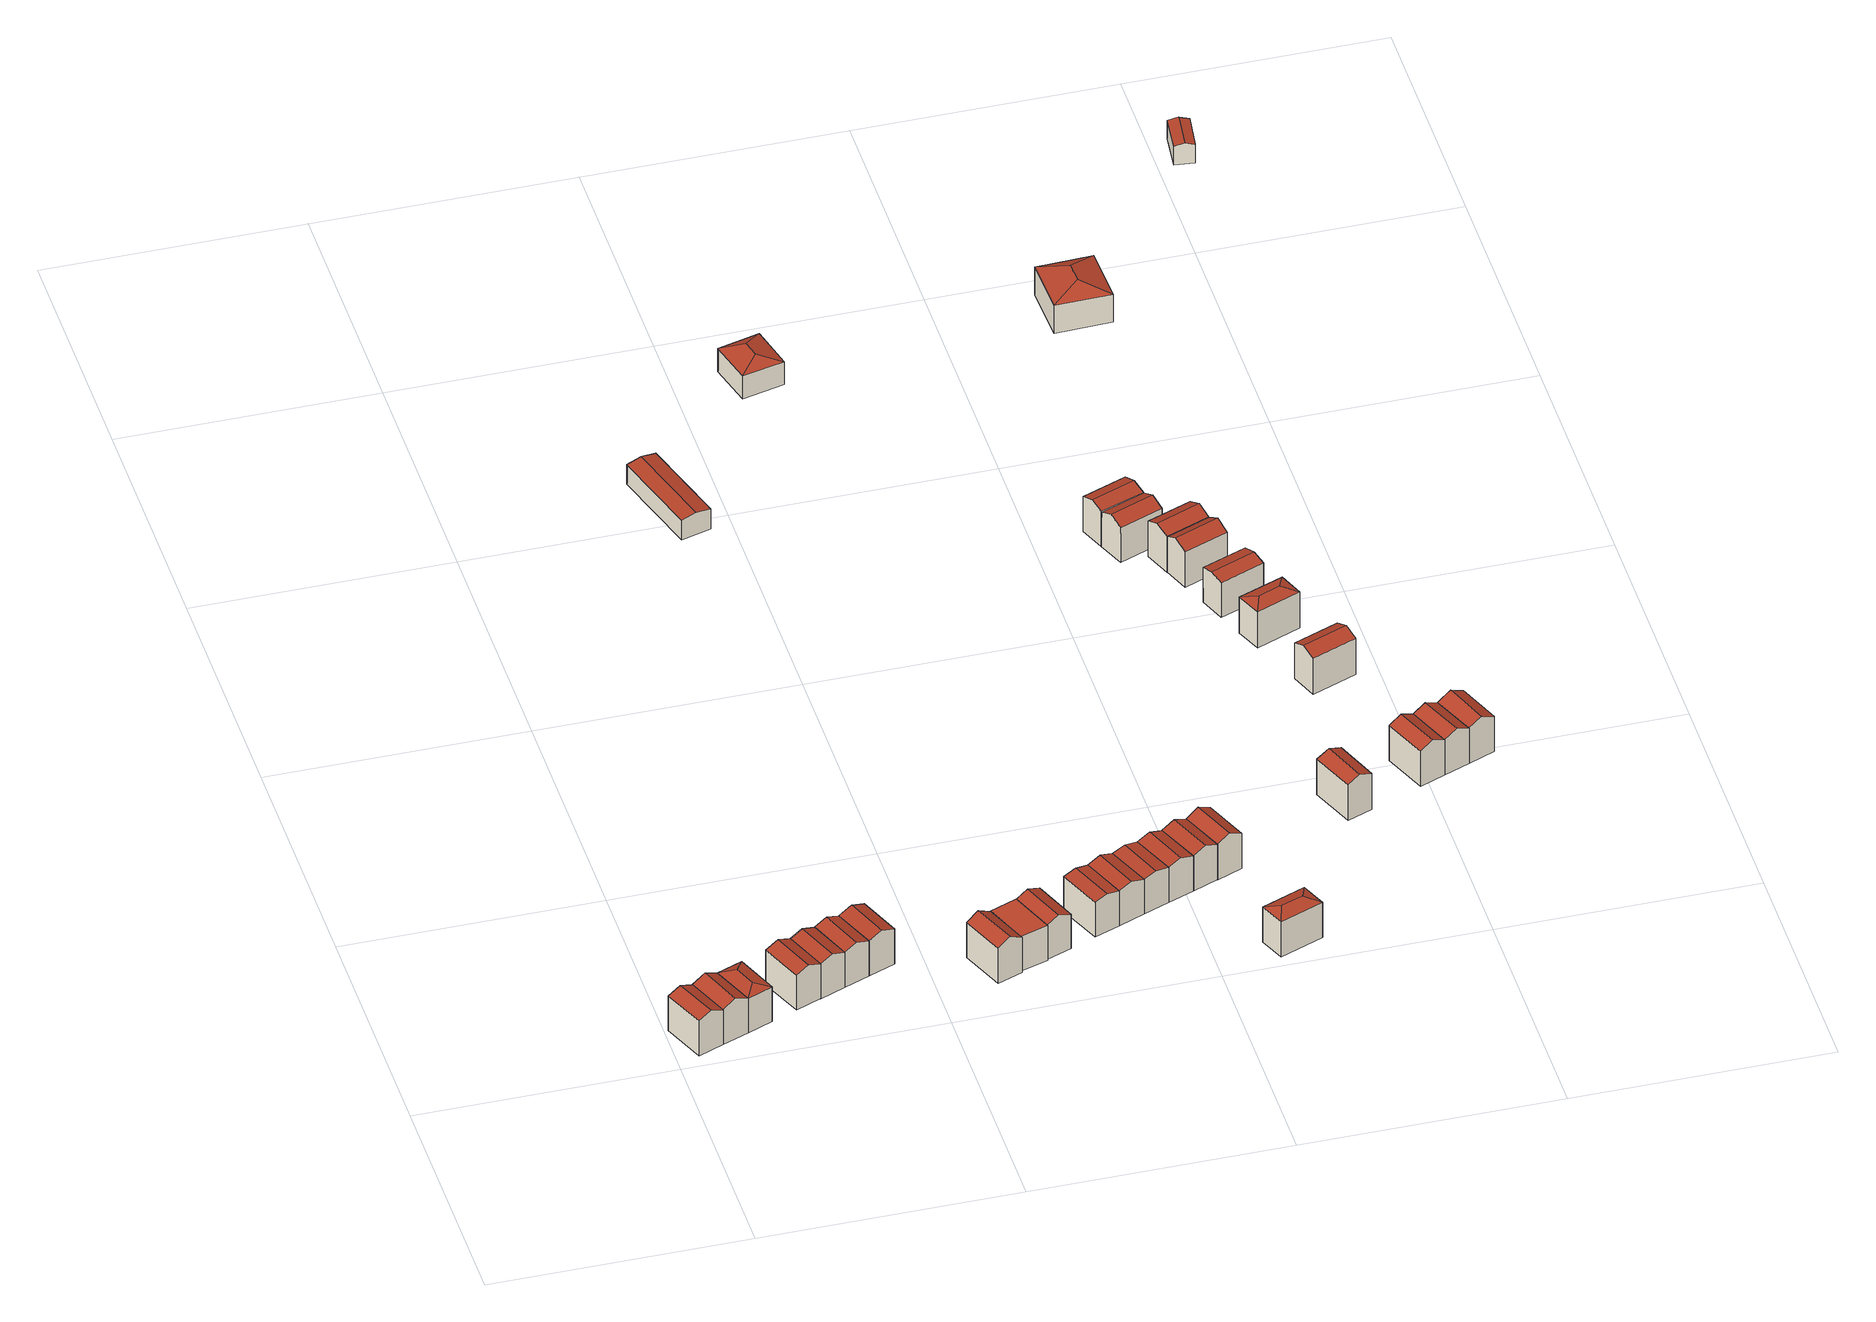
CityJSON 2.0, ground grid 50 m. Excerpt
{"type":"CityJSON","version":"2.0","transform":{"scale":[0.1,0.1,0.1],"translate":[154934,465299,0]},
"CityObjects":{
"building1":{"type":"Building","attributes":{"b3_bag_bag_overlap":0,"b3_bouwlagen":3,"b3_dak_type":"slanted","b3_extrusie":"standard","b3_h_dak_50p":8.91,"b3_h_dak_70p":9.6,"b3_h_dak_max":10.52,"b3_h_dak_min":7.36,"b3_h_maaiveld":1.66,"b3_h_nok":10.57,"b3_is_glas_dak":false,"b3_kas_warenhuis":false,"b3_kwaliteitsindicator":true,"b3_mutatie_ahn3_ahn4":false,"b3_mutatie_ahn4_ahn5":false,"b3_n_nok":1,"b3_n_vlakken":2,"b3_opp_buitenmuur":61.51,"b3_opp_dak_plat":0,"b3_opp_dak_schuin":60.38,"b3_opp_grond":49.02,"b3_opp_scheidingsmuur":132.28,"b3_rmse_lod12":1.18,"b3_rmse_lod13":1.18,"b3_rmse_lod22":0.0398,"b3_t_run":33,"b3_val3dity_lod12":"[]","b3_val3dity_lod13":"[]","b3_val3dity_lod22":"[]","b3_volume_lod12":390.38,"b3_volume_lod13":390.38,"b3_volume_lod22":357.84,"geconstateerd":false,"oorspronkelijkbouwjaar":1986,"status":"Pand in gebruik"},"children":["building1-1"]},
"building1-1":{"type":"BuildingPart","parents":["building1"],"geometry":[{"type":"Solid","lod":"2.2","boundaries":[[[[0,1,2,3]],[[4,5,6,1,0]],[[7,6,5,8]],[[6,7,2,1]],[[7,8,9,3,2]],[[4,9,8,5]],[[9,4,0,3]]]],"semantics":{"surfaces":[{"type":"GroundSurface"},{"type":"WallSurface"},{"type":"RoofSurface"}],"values":[[0,1,2,1,1,2,1]]}}]},
"building2":{"type":"Building","attributes":{"b3_bag_bag_overlap":0,"b3_bouwlagen":3,"b3_dak_type":"slanted","b3_extrusie":"standard","b3_h_dak_50p":9.34,"b3_h_dak_70p":9.68,"b3_h_dak_max":10.54,"b3_h_dak_min":7.32,"b3_h_maaiveld":1.66,"b3_h_nok":10.62,"b3_is_glas_dak":false,"b3_kas_warenhuis":false,"b3_kwaliteitsindicator":true,"b3_mutatie_ahn3_ahn4":false,"b3_mutatie_ahn4_ahn5":false,"b3_n_nok":1,"b3_n_vlakken":3,"b3_opp_buitenmuur":68.55,"b3_opp_dak_plat":5.52,"b3_opp_dak_schuin":61.3,"b3_opp_grond":49.65,"b3_opp_scheidingsmuur":132.51,"b3_rmse_lod12":1.12,"b3_rmse_lod13":1.12,"b3_rmse_lod22":0.041,"b3_t_run":24,"b3_val3dity_lod12":"[]","b3_val3dity_lod13":"[]","b3_val3dity_lod22":"[]","b3_volume_lod12":396.4,"b3_volume_lod13":396.4,"b3_volume_lod22":366.5,"geconstateerd":false,"oorspronkelijkbouwjaar":1986,"status":"Pand in gebruik"},"children":["building2-1"]},
"building2-1":{"type":"BuildingPart","parents":["building2"],"geometry":[{"type":"Solid","lod":"2.2","boundaries":[[[[10,0,3,11]],[[12,13,4,0,10]],[[9,4,13,14]],[[4,9,3,0]],[[9,14,15,11,3]],[[12,15,14,13]],[[15,12,10,11]]]],"semantics":{"surfaces":[{"type":"GroundSurface"},{"type":"WallSurface"},{"type":"RoofSurface"}],"values":[[0,1,2,1,1,2,1]]}}]},
"building3":{"type":"Building","attributes":{"b3_bag_bag_overlap":0,"b3_bouwlagen":3,"b3_dak_type":"slanted","b3_extrusie":"standard","b3_h_dak_50p":9.5,"b3_h_dak_70p":9.61,"b3_h_dak_max":10.53,"b3_h_dak_min":7.32,"b3_h_maaiveld":1.66,"b3_h_nok":10.6,"b3_is_glas_dak":false,"b3_kas_warenhuis":false,"b3_kwaliteitsindicator":true,"b3_mutatie_ahn3_ahn4":false,"b3_mutatie_ahn4_ahn5":false,"b3_n_nok":3,"b3_n_vlakken":5,"b3_opp_buitenmuur":79.08,"b3_opp_dak_plat":8.61,"b3_opp_dak_schuin":66.56,"b3_opp_grond":49.54,"b3_opp_scheidingsmuur":131.97,"b3_rmse_lod12":1.03,"b3_rmse_lod13":1.03,"b3_rmse_lod22":0.0813,"b3_t_run":30,"b3_val3dity_lod12":"[]","b3_val3dity_lod13":"[]","b3_val3dity_lod22":"[]","b3_volume_lod12":393.1,"b3_volume_lod13":393.1,"b3_volume_lod22":371.97,"geconstateerd":false,"oorspronkelijkbouwjaar":1986,"status":"Pand in gebruik"},"children":["building3-1"]},
"building3-1":{"type":"BuildingPart","parents":["building3"],"geometry":[{"type":"Solid","lod":"2.2","boundaries":[[[[11,16,17,10]],[[18,15,19]],[[15,18,16,11]],[[20,18,19,21]],[[18,20,17,16]],[[12,20,21]],[[20,12,10,17]],[[15,12,21,19]],[[12,15,11,10]]]],"semantics":{"surfaces":[{"type":"GroundSurface"},{"type":"RoofSurface"},{"type":"WallSurface"}],"values":[[0,1,2,1,2,1,2,1,2]]}}]},
"building4":{"type":"Building","attributes":{"b3_bag_bag_overlap":0,"b3_bouwlagen":3,"b3_dak_type":"slanted","b3_extrusie":"standard","b3_h_dak_50p":8.93,"b3_h_dak_70p":9.59,"b3_h_dak_max":10.53,"b3_h_dak_min":7.3,"b3_h_maaiveld":1.66,"b3_h_nok":10.57,"b3_is_glas_dak":false,"b3_kas_warenhuis":false,"b3_kwaliteitsindicator":true,"b3_mutatie_ahn3_ahn4":false,"b3_mutatie_ahn4_ahn5":false,"b3_n_nok":1,"b3_n_vlakken":2,"b3_opp_buitenmuur":61.03,"b3_opp_dak_plat":0,"b3_opp_dak_schuin":60.31,"b3_opp_grond":48.81,"b3_opp_scheidingsmuur":131.39,"b3_rmse_lod12":1.15,"b3_rmse_lod13":1.15,"b3_rmse_lod22":0.0164,"b3_t_run":22,"b3_val3dity_lod12":"[]","b3_val3dity_lod13":"[]","b3_val3dity_lod22":"[]","b3_volume_lod12":385.83,"b3_volume_lod13":385.83,"b3_volume_lod22":355.12,"geconstateerd":false,"oorspronkelijkbouwjaar":1986,"status":"Pand in gebruik"},"children":["building4-1"]},
"building4-1":{"type":"BuildingPart","parents":["building4"],"geometry":[{"type":"Solid","lod":"2.2","boundaries":[[[[22,23,24,25]],[[26,27,28,29]],[[27,26,23,22]],[[26,29,30,24,23]],[[31,30,29,28]],[[30,31,25,24]],[[31,28,27,22,25]]]],"semantics":{"surfaces":[{"type":"GroundSurface"},{"type":"RoofSurface"},{"type":"WallSurface"}],"values":[[0,1,2,2,1,2,2]]}}]},
"building5":{"type":"Building","attributes":{"b3_bag_bag_overlap":0,"b3_bouwlagen":3,"b3_dak_type":"slanted","b3_extrusie":"standard","b3_h_dak_50p":8.94,"b3_h_dak_70p":9.61,"b3_h_dak_max":10.55,"b3_h_dak_min":7.33,"b3_h_maaiveld":1.65,"b3_h_nok":10.57,"b3_is_glas_dak":false,"b3_kas_warenhuis":false,"b3_kwaliteitsindicator":true,"b3_mutatie_ahn3_ahn4":false,"b3_mutatie_ahn4_ahn5":false,"b3_n_nok":1,"b3_n_vlakken":2,"b3_opp_buitenmuur":62.08,"b3_opp_dak_plat":0,"b3_opp_dak_schuin":59.81,"b3_opp_grond":48.75,"b3_opp_scheidingsmuur":131.42,"b3_rmse_lod12":1.13,"b3_rmse_lod13":1.13,"b3_rmse_lod22":0.0275,"b3_t_run":24,"b3_val3dity_lod12":"[]","b3_val3dity_lod13":"[]","b3_val3dity_lod22":"[]","b3_volume_lod12":386.42,"b3_volume_lod13":386.42,"b3_volume_lod22":356.05,"geconstateerd":false,"oorspronkelijkbouwjaar":1986,"status":"Pand in gebruik"},"children":["building5-1"]},
"building5-1":{"type":"BuildingPart","parents":["building5"],"geometry":[{"type":"Solid","lod":"2.2","boundaries":[[[[32,33,34,35]],[[27,36,37,33,32]],[[38,37,36,39]],[[37,38,34,33]],[[38,39,26,35,34]],[[27,26,39,36]],[[26,27,32,35]]]],"semantics":{"surfaces":[{"type":"GroundSurface"},{"type":"WallSurface"},{"type":"RoofSurface"}],"values":[[0,1,2,1,1,2,1]]}}]},
"building6":{"type":"Building","attributes":{"b3_bag_bag_overlap":0,"b3_bouwlagen":3,"b3_dak_type":"slanted","b3_extrusie":"standard","b3_h_dak_50p":9.42,"b3_h_dak_70p":9.64,"b3_h_dak_max":10.53,"b3_h_dak_min":7.31,"b3_h_maaiveld":1.64,"b3_h_nok":10.49,"b3_is_glas_dak":false,"b3_kas_warenhuis":false,"b3_kwaliteitsindicator":true,"b3_mutatie_ahn3_ahn4":false,"b3_mutatie_ahn4_ahn5":false,"b3_n_nok":1,"b3_n_vlakken":4,"b3_opp_buitenmuur":66.07,"b3_opp_dak_plat":0,"b3_opp_dak_schuin":58.05,"b3_opp_grond":48.71,"b3_opp_scheidingsmuur":131.33,"b3_rmse_lod12":1.1,"b3_rmse_lod13":1.1,"b3_rmse_lod22":0.171,"b3_t_run":36,"b3_val3dity_lod12":"[]","b3_val3dity_lod13":"[]","b3_val3dity_lod22":"[]","b3_volume_lod12":387.86,"b3_volume_lod13":387.86,"b3_volume_lod22":359.41,"geconstateerd":false,"oorspronkelijkbouwjaar":1986,"status":"Pand in gebruik"},"children":["building6-1"]},
"building6-1":{"type":"BuildingPart","parents":["building6"],"geometry":[{"type":"Solid","lod":"2.2","boundaries":[[[[40,41,34,33]],[[42,43,44,45]],[[43,42,41,40]],[[42,45,38,34,41]],[[37,38,45,44]],[[38,37,33,34]],[[37,44,43,40,33]]]],"semantics":{"surfaces":[{"type":"GroundSurface"},{"type":"RoofSurface"},{"type":"WallSurface"}],"values":[[0,1,2,2,1,2,2]]}}]},
"building7":{"type":"Building","attributes":{"b3_bag_bag_overlap":0,"b3_bouwlagen":3,"b3_dak_type":"slanted","b3_extrusie":"standard","b3_h_dak_50p":8.94,"b3_h_dak_70p":9.59,"b3_h_dak_max":10.53,"b3_h_dak_min":7.31,"b3_h_maaiveld":1.56,"b3_h_nok":10.58,"b3_is_glas_dak":false,"b3_kas_warenhuis":false,"b3_kwaliteitsindicator":true,"b3_mutatie_ahn3_ahn4":false,"b3_mutatie_ahn4_ahn5":false,"b3_n_nok":1,"b3_n_vlakken":2,"b3_opp_buitenmuur":132.7,"b3_opp_dak_plat":0,"b3_opp_dak_schuin":63.5,"b3_opp_grond":51.31,"b3_opp_scheidingsmuur":65.64,"b3_rmse_lod12":1.15,"b3_rmse_lod13":1.15,"b3_rmse_lod22":0.021,"b3_t_run":37,"b3_val3dity_lod12":"[]","b3_val3dity_lod13":"[]","b3_val3dity_lod22":"[]","b3_volume_lod12":410.96,"b3_volume_lod13":410.96,"b3_volume_lod22":378.61,"geconstateerd":false,"oorspronkelijkbouwjaar":1986,"status":"Pand in gebruik"},"children":["building7-1"]},
"building7-1":{"type":"BuildingPart","parents":["building7"],"geometry":[{"type":"Solid","lod":"2.2","boundaries":[[[[41,40,46,47]],[[43,42,48,49]],[[42,43,40,41]],[[43,49,50,46,40]],[[51,50,49,48]],[[50,51,47,46]],[[51,48,42,41,47]]]],"semantics":{"surfaces":[{"type":"GroundSurface"},{"type":"RoofSurface"},{"type":"WallSurface"}],"values":[[0,1,2,2,1,2,2]]}}]},
"building8":{"type":"Building","attributes":{"b3_bag_bag_overlap":0,"b3_bouwlagen":3,"b3_dak_type":"slanted","b3_extrusie":"standard","b3_h_dak_50p":8.51,"b3_h_dak_70p":9.56,"b3_h_dak_max":11.2,"b3_h_dak_min":4.94,"b3_h_maaiveld":1.63,"b3_h_nok":11.27,"b3_is_glas_dak":false,"b3_kas_warenhuis":false,"b3_kwaliteitsindicator":true,"b3_mutatie_ahn3_ahn4":false,"b3_mutatie_ahn4_ahn5":false,"b3_n_nok":1,"b3_n_vlakken":2,"b3_opp_buitenmuur":113.05,"b3_opp_dak_plat":0,"b3_opp_dak_schuin":74.56,"b3_opp_grond":49.53,"b3_opp_scheidingsmuur":61.58,"b3_rmse_lod12":2.12,"b3_rmse_lod13":2.12,"b3_rmse_lod22":0.0334,"b3_t_run":46,"b3_val3dity_lod12":"[]","b3_val3dity_lod13":"[]","b3_val3dity_lod22":"[]","b3_volume_lod12":396.28,"b3_volume_lod13":396.28,"b3_volume_lod22":340.22,"geconstateerd":false,"oorspronkelijkbouwjaar":1987,"status":"Pand in gebruik"},"children":["building8-1"]},
"building8-1":{"type":"BuildingPart","parents":["building8"],"geometry":[{"type":"Solid","lod":"2.2","boundaries":[[[[52,53,54,55]],[[56,57,58,53,52]],[[59,58,57,60]],[[58,59,54,53]],[[59,60,61,55,54]],[[56,61,60,57]],[[61,56,52,55]]]],"semantics":{"surfaces":[{"type":"GroundSurface"},{"type":"WallSurface"},{"type":"RoofSurface"}],"values":[[0,1,2,1,1,2,1]]}}]},
"building9":{"type":"Building","attributes":{"b3_bag_bag_overlap":0,"b3_bouwlagen":3,"b3_dak_type":"slanted","b3_extrusie":"standard","b3_h_dak_50p":8.75,"b3_h_dak_70p":9.66,"b3_h_dak_max":11.2,"b3_h_dak_min":4.89,"b3_h_maaiveld":1.81,"b3_h_nok":11.28,"b3_is_glas_dak":false,"b3_kas_warenhuis":false,"b3_kwaliteitsindicator":true,"b3_mutatie_ahn3_ahn4":false,"b3_mutatie_ahn4_ahn5":false,"b3_n_nok":5,"b3_n_vlakken":6,"b3_opp_buitenmuur":61.61,"b3_opp_dak_plat":0,"b3_opp_dak_schuin":74.27,"b3_opp_grond":52.25,"b3_opp_scheidingsmuur":129.1,"b3_rmse_lod12":1.87,"b3_rmse_lod13":1.87,"b3_rmse_lod22":0.199,"b3_t_run":41,"b3_val3dity_lod12":"[]","b3_val3dity_lod13":"[]","b3_val3dity_lod22":"[]","b3_volume_lod12":410.04,"b3_volume_lod13":410.04,"b3_volume_lod22":365.41,"geconstateerd":false,"oorspronkelijkbouwjaar":1987,"status":"Pand in gebruik"},"children":["building9-1"]},
"building9-1":{"type":"BuildingPart","parents":["building9"],"geometry":[{"type":"Solid","lod":"2.2","boundaries":[[[[62,63,64,65]],[[66,67,68,69]],[[69,68,63,62]],[[68,67,64,63]],[[67,66,65,64]],[[66,69,62,65]]]],"semantics":{"surfaces":[{"type":"GroundSurface"},{"type":"RoofSurface"},{"type":"WallSurface"}],"values":[[0,1,2,2,2,2]]}}]},
"building10":{"type":"Building","attributes":{"b3_bag_bag_overlap":0,"b3_bouwlagen":3,"b3_dak_type":"slanted","b3_extrusie":"standard","b3_h_dak_50p":8.82,"b3_h_dak_70p":9.8,"b3_h_dak_max":11.16,"b3_h_dak_min":5.18,"b3_h_maaiveld":1.79,"b3_h_nok":11.25,"b3_is_glas_dak":false,"b3_kas_warenhuis":false,"b3_kwaliteitsindicator":true,"b3_mutatie_ahn3_ahn4":false,"b3_mutatie_ahn4_ahn5":false,"b3_n_nok":1,"b3_n_vlakken":4,"b3_opp_buitenmuur":59.88,"b3_opp_dak_plat":0,"b3_opp_dak_schuin":68.83,"b3_opp_grond":49.52,"b3_opp_scheidingsmuur":128.52,"b3_rmse_lod12":1.7,"b3_rmse_lod13":1.7,"b3_rmse_lod22":0.068,"b3_t_run":34,"b3_val3dity_lod12":"[]","b3_val3dity_lod13":"[]","b3_val3dity_lod22":"[]","b3_volume_lod12":387.02,"b3_volume_lod13":387.02,"b3_volume_lod22":346.96,"geconstateerd":false,"oorspronkelijkbouwjaar":1987,"status":"Pand in gebruik"},"children":["building10-1"]},
"building10-1":{"type":"BuildingPart","parents":["building10"],"geometry":[{"type":"Solid","lod":"2.2","boundaries":[[[[70,71,72,65]],[[73,74,75,76]],[[74,73,71,70]],[[73,76,77,72,71]],[[78,77,76,75]],[[77,78,65,72]],[[78,75,74,70,65]]]],"semantics":{"surfaces":[{"type":"GroundSurface"},{"type":"RoofSurface"},{"type":"WallSurface"}],"values":[[0,1,2,2,1,2,2]]}}]},
"building11":{"type":"Building","attributes":{"b3_dak_type":"slanted","b3_extrusie":"standard","b3_h_dak_50p":4.6,"b3_h_dak_70p":5.05,"b3_h_dak_max":5.68,"b3_h_dak_min":3.14,"b3_h_maaiveld":0.619,"b3_h_nok":5.72,"b3_is_glas_dak":false,"b3_kas_warenhuis":false,"b3_kwaliteitsindicator":true,"b3_mutatie_ahn3_ahn4":false,"b3_mutatie_ahn4_ahn5":false,"b3_n_nok":1,"b3_n_vlakken":2,"b3_opp_buitenmuur":161.66,"b3_opp_dak_plat":0,"b3_opp_dak_schuin":136.93,"b3_opp_grond":113.04,"b3_opp_scheidingsmuur":0,"b3_rmse_lod12":0.922,"b3_rmse_lod13":0.922,"b3_rmse_lod22":0.0177,"b3_t_run":78,"b3_val3dity_lod12":"[]","b3_val3dity_lod13":"[]","b3_val3dity_lod22":"[]","b3_volume_lod12":502.07,"b3_volume_lod13":502.07,"b3_volume_lod22":444.7,"geconstateerd":false,"oorspronkelijkbouwjaar":1918,"status":"Pand in gebruik"},"children":["building11-1"]},
"building11-1":{"type":"BuildingPart","parents":["building11"],"geometry":[{"type":"Solid","lod":"2.2","boundaries":[[[[79,80,81,82]],[[83,84,85,80,79]],[[86,85,84,87]],[[85,86,81,80]],[[86,87,88,82,81]],[[83,88,87,84]],[[88,83,79,82]]]],"semantics":{"surfaces":[{"type":"GroundSurface"},{"type":"WallSurface"},{"type":"RoofSurface"}],"values":[[0,1,2,1,1,2,1]]}}]},
"building12":{"type":"Building","attributes":{"b3_bag_bag_overlap":0,"b3_bouwlagen":3,"b3_dak_type":"slanted","b3_extrusie":"standard","b3_h_dak_50p":8.79,"b3_h_dak_70p":9.69,"b3_h_dak_max":11.18,"b3_h_dak_min":5.17,"b3_h_maaiveld":1.81,"b3_h_nok":11.32,"b3_is_glas_dak":false,"b3_kas_warenhuis":false,"b3_kwaliteitsindicator":true,"b3_mutatie_ahn3_ahn4":false,"b3_mutatie_ahn4_ahn5":false,"b3_n_nok":2,"b3_n_vlakken":3,"b3_opp_buitenmuur":56.63,"b3_opp_dak_plat":0,"b3_opp_dak_schuin":71.44,"b3_opp_grond":50.4,"b3_opp_scheidingsmuur":131.34,"b3_rmse_lod12":1.71,"b3_rmse_lod13":1.71,"b3_rmse_lod22":0.0549,"b3_t_run":36,"b3_val3dity_lod12":"[]","b3_val3dity_lod13":"[]","b3_val3dity_lod22":"[]","b3_volume_lod12":395.64,"b3_volume_lod13":395.64,"b3_volume_lod22":352.37,"geconstateerd":false,"oorspronkelijkbouwjaar":1987,"status":"Pand in gebruik"},"children":["building12-1"]},
"building12-1":{"type":"BuildingPart","parents":["building12"],"geometry":[{"type":"Solid","lod":"2.2","boundaries":[[[[89,90,91,92]],[[93,94,95,96]],[[94,93,90,89]],[[93,96,97,91,90]],[[98,97,96,95]],[[97,98,92,91]],[[98,95,94,89,92]]]],"semantics":{"surfaces":[{"type":"GroundSurface"},{"type":"RoofSurface"},{"type":"WallSurface"}],"values":[[0,1,2,2,1,2,2]]}}]},
"building13":{"type":"Building","attributes":{"b3_bag_bag_overlap":0,"b3_bouwlagen":3,"b3_dak_type":"slanted","b3_extrusie":"standard","b3_h_dak_50p":8.79,"b3_h_dak_70p":9.81,"b3_h_dak_max":11.2,"b3_h_dak_min":5.13,"b3_h_maaiveld":1.8,"b3_h_nok":11.25,"b3_is_glas_dak":false,"b3_kas_warenhuis":false,"b3_kwaliteitsindicator":true,"b3_mutatie_ahn3_ahn4":false,"b3_mutatie_ahn4_ahn5":false,"b3_n_nok":2,"b3_n_vlakken":4,"b3_opp_buitenmuur":59.11,"b3_opp_dak_plat":0,"b3_opp_dak_schuin":72.89,"b3_opp_grond":51.19,"b3_opp_scheidingsmuur":128.93,"b3_rmse_lod12":1.73,"b3_rmse_lod13":1.73,"b3_rmse_lod22":0.0548,"b3_t_run":27,"b3_val3dity_lod12":"[]","b3_val3dity_lod13":"[]","b3_val3dity_lod22":"[]","b3_volume_lod12":402.04,"b3_volume_lod13":402.04,"b3_volume_lod22":356.62,"geconstateerd":false,"oorspronkelijkbouwjaar":1987,"status":"Pand in gebruik"},"children":["building13-1"]},
"building13-1":{"type":"BuildingPart","parents":["building13"],"geometry":[{"type":"Solid","lod":"2.2","boundaries":[[[[99,100,92,91]],[[101,102,103,104]],[[102,101,100,99]],[[101,104,98,92,100]],[[97,98,104,103]],[[98,97,91,92]],[[97,103,102,99,91]]]],"semantics":{"surfaces":[{"type":"GroundSurface"},{"type":"RoofSurface"},{"type":"WallSurface"}],"values":[[0,1,2,2,1,2,2]]}}]},
"building14":{"type":"Building","attributes":{"b3_bag_bag_overlap":0,"b3_bouwlagen":3,"b3_dak_type":"slanted","b3_extrusie":"standard","b3_h_dak_50p":8.77,"b3_h_dak_70p":9.66,"b3_h_dak_max":11.2,"b3_h_dak_min":5.19,"b3_h_maaiveld":1.82,"b3_h_nok":11.19,"b3_is_glas_dak":false,"b3_kas_warenhuis":false,"b3_kwaliteitsindicator":true,"b3_mutatie_ahn3_ahn4":false,"b3_mutatie_ahn4_ahn5":false,"b3_n_nok":1,"b3_n_vlakken":3,"b3_opp_buitenmuur":59.89,"b3_opp_dak_plat":0,"b3_opp_dak_schuin":73.08,"b3_opp_grond":51.02,"b3_opp_scheidingsmuur":128.56,"b3_rmse_lod12":1.75,"b3_rmse_lod13":1.75,"b3_rmse_lod22":0.0842,"b3_t_run":27,"b3_val3dity_lod12":"[]","b3_val3dity_lod13":"[]","b3_val3dity_lod22":"[]","b3_volume_lod12":399.92,"b3_volume_lod13":399.92,"b3_volume_lod22":354.3,"geconstateerd":false,"oorspronkelijkbouwjaar":1987,"status":"Pand in gebruik"},"children":["building14-1"]},
"building14-1":{"type":"BuildingPart","parents":["building14"],"geometry":[{"type":"Solid","lod":"2.2","boundaries":[[[[105,106,100,99]],[[107,108,109,110]],[[108,107,106,105]],[[107,110,101,100,106]],[[102,101,110,109]],[[101,102,99,100]],[[102,109,108,105,99]]]],"semantics":{"surfaces":[{"type":"GroundSurface"},{"type":"RoofSurface"},{"type":"WallSurface"}],"values":[[0,1,2,2,1,2,2]]}}]},
"building15":{"type":"Building","attributes":{"b3_bag_bag_overlap":0,"b3_bouwlagen":3,"b3_dak_type":"slanted","b3_extrusie":"standard","b3_h_dak_50p":8.79,"b3_h_dak_70p":9.76,"b3_h_dak_max":11.17,"b3_h_dak_min":5.08,"b3_h_maaiveld":1.81,"b3_h_nok":11.28,"b3_is_glas_dak":false,"b3_kas_warenhuis":false,"b3_kwaliteitsindicator":true,"b3_mutatie_ahn3_ahn4":false,"b3_mutatie_ahn4_ahn5":false,"b3_n_nok":2,"b3_n_vlakken":3,"b3_opp_buitenmuur":59.37,"b3_opp_dak_plat":0,"b3_opp_dak_schuin":73.08,"b3_opp_grond":51.11,"b3_opp_scheidingsmuur":129.45,"b3_rmse_lod12":1.76,"b3_rmse_lod13":1.76,"b3_rmse_lod22":0.0549,"b3_t_run":28,"b3_val3dity_lod12":"[]","b3_val3dity_lod13":"[]","b3_val3dity_lod22":"[]","b3_volume_lod12":402.36,"b3_volume_lod13":402.36,"b3_volume_lod22":357.36,"geconstateerd":false,"oorspronkelijkbouwjaar":1987,"status":"Pand in gebruik"},"children":["building15-1"]},
"building15-1":{"type":"BuildingPart","parents":["building15"],"geometry":[{"type":"Solid","lod":"2.2","boundaries":[[[[106,105,111,112]],[[108,107,113,114]],[[107,108,105,106]],[[108,114,115,111,105]],[[116,115,114,113]],[[115,116,112,111]],[[116,113,107,106,112]]]],"semantics":{"surfaces":[{"type":"GroundSurface"},{"type":"RoofSurface"},{"type":"WallSurface"}],"values":[[0,1,2,2,1,2,2]]}}]},
"building16":{"type":"Building","attributes":{"b3_bag_bag_overlap":0,"b3_bouwlagen":3,"b3_dak_type":"slanted","b3_extrusie":"standard","b3_h_dak_50p":8.9,"b3_h_dak_70p":9.81,"b3_h_dak_max":11.2,"b3_h_dak_min":5.33,"b3_h_maaiveld":1.77,"b3_h_nok":11.36,"b3_is_glas_dak":false,"b3_kas_warenhuis":false,"b3_kwaliteitsindicator":true,"b3_mutatie_ahn3_ahn4":false,"b3_mutatie_ahn4_ahn5":false,"b3_n_nok":2,"b3_n_vlakken":3,"b3_opp_buitenmuur":59.16,"b3_opp_dak_plat":0,"b3_opp_dak_schuin":72.33,"b3_opp_grond":50.08,"b3_opp_scheidingsmuur":130.31,"b3_rmse_lod12":1.69,"b3_rmse_lod13":1.69,"b3_rmse_lod22":0.0538,"b3_t_run":28,"b3_val3dity_lod12":"[]","b3_val3dity_lod13":"[]","b3_val3dity_lod22":"[]","b3_volume_lod12":395.2,"b3_volume_lod13":395.2,"b3_volume_lod22":351.81,"geconstateerd":false,"oorspronkelijkbouwjaar":1987,"status":"Pand in gebruik"},"children":["building16-1"]},
"building16-1":{"type":"BuildingPart","parents":["building16"],"geometry":[{"type":"Solid","lod":"2.2","boundaries":[[[[117,118,112,111]],[[119,120,121,122]],[[120,119,118,117]],[[119,122,116,112,118]],[[115,116,122,121]],[[116,115,111,112]],[[115,121,120,117,111]]]],"semantics":{"surfaces":[{"type":"GroundSurface"},{"type":"RoofSurface"},{"type":"WallSurface"}],"values":[[0,1,2,2,1,2,2]]}}]},
"building17":{"type":"Building","attributes":{"b3_bag_bag_overlap":0,"b3_bouwlagen":3,"b3_dak_type":"slanted","b3_extrusie":"standard","b3_h_dak_50p":8.57,"b3_h_dak_70p":9.84,"b3_h_dak_max":11.2,"b3_h_dak_min":4.97,"b3_h_maaiveld":1.79,"b3_h_nok":11.44,"b3_is_glas_dak":false,"b3_kas_warenhuis":false,"b3_kwaliteitsindicator":true,"b3_mutatie_ahn3_ahn4":false,"b3_mutatie_ahn4_ahn5":false,"b3_n_nok":2,"b3_n_vlakken":4,"b3_opp_buitenmuur":60.3,"b3_opp_dak_plat":0,"b3_opp_dak_schuin":82.72,"b3_opp_grond":50.49,"b3_opp_scheidingsmuur":126.04,"b3_rmse_lod12":2.04,"b3_rmse_lod13":2.04,"b3_rmse_lod22":0.179,"b3_t_run":32,"b3_val3dity_lod12":"[]","b3_val3dity_lod13":"[]","b3_val3dity_lod22":"[]","b3_volume_lod12":405.34,"b3_volume_lod13":405.34,"b3_volume_lod22":351.46,"geconstateerd":false,"oorspronkelijkbouwjaar":1986,"status":"Pand in gebruik"},"children":["building17-1"]},
"building17-1":{"type":"BuildingPart","parents":["building17"],"geometry":[{"type":"Solid","lod":"2.2","boundaries":[[[[123,124,125,126]],[[127,128,129,130]],[[128,127,124,123]],[[131,127,130]],[[127,131,125,124]],[[132,131,130,129]],[[131,132,126,125]],[[128,132,129]],[[132,128,123,126]]]],"semantics":{"surfaces":[{"type":"GroundSurface"},{"type":"RoofSurface"},{"type":"WallSurface"}],"values":[[0,1,2,1,2,1,2,1,2]]}}]},
"building18":{"type":"Building","attributes":{"b3_bag_bag_overlap":0,"b3_bouwlagen":3,"b3_dak_type":"slanted","b3_extrusie":"standard","b3_h_dak_50p":8.77,"b3_h_dak_70p":9.65,"b3_h_dak_max":11.17,"b3_h_dak_min":5.19,"b3_h_maaiveld":1.71,"b3_h_nok":11.3,"b3_is_glas_dak":false,"b3_kas_warenhuis":false,"b3_kwaliteitsindicator":true,"b3_mutatie_ahn3_ahn4":false,"b3_mutatie_ahn4_ahn5":false,"b3_n_nok":2,"b3_n_vlakken":3,"b3_opp_buitenmuur":60.73,"b3_opp_dak_plat":0,"b3_opp_dak_schuin":72.34,"b3_opp_grond":50.44,"b3_opp_scheidingsmuur":130.98,"b3_rmse_lod12":1.75,"b3_rmse_lod13":1.75,"b3_rmse_lod22":0.0669,"b3_t_run":27,"b3_val3dity_lod12":"[]","b3_val3dity_lod13":"[]","b3_val3dity_lod22":"[]","b3_volume_lod12":403.95,"b3_volume_lod13":403.95,"b3_volume_lod22":358.55,"geconstateerd":false,"oorspronkelijkbouwjaar":1987,"status":"Pand in gebruik"},"children":["building18-1"]},
"building18-1":{"type":"BuildingPart","parents":["building18"],"geometry":[{"type":"Solid","lod":"2.2","boundaries":[[[[133,134,135,136]],[[137,138,139,140]],[[138,137,134,133]],[[137,140,119,135,134]],[[120,119,140,139]],[[119,120,136,135]],[[120,139,138,133,136]]]],"semantics":{"surfaces":[{"type":"GroundSurface"},{"type":"RoofSurface"},{"type":"WallSurface"}],"values":[[0,1,2,2,1,2,2]]}}]},
"building19":{"type":"Building","attributes":{"b3_bag_bag_overlap":0,"b3_dak_type":"slanted","b3_extrusie":"standard","b3_h_dak_50p":6.41,"b3_h_dak_70p":7.1,"b3_h_dak_max":8.32,"b3_h_dak_min":4.68,"b3_h_maaiveld":2.01,"b3_h_nok":8.45,"b3_is_glas_dak":false,"b3_kas_warenhuis":false,"b3_kwaliteitsindicator":true,"b3_mutatie_ahn3_ahn4":false,"b3_mutatie_ahn4_ahn5":false,"b3_n_nok":1,"b3_n_vlakken":4,"b3_opp_buitenmuur":107.52,"b3_opp_dak_plat":0,"b3_opp_dak_schuin":104.32,"b3_opp_grond":77.25,"b3_opp_scheidingsmuur":10.02,"b3_rmse_lod12":1.27,"b3_rmse_lod13":1.27,"b3_rmse_lod22":0.0666,"b3_t_run":72,"b3_val3dity_lod12":"[]","b3_val3dity_lod13":"[]","b3_val3dity_lod22":"[]","b3_volume_lod12":397.13,"b3_volume_lod13":397.13,"b3_volume_lod22":345.89,"geconstateerd":false,"oorspronkelijkbouwjaar":1918,"status":"Pand in gebruik"},"children":["building19-1"]},
"building19-1":{"type":"BuildingPart","parents":["building19"],"geometry":[{"type":"Solid","lod":"2.2","boundaries":[[[[141,142,143,144]],[[145,146,147]],[[146,145,142,141]],[[148,145,147,149]],[[145,148,143,142]],[[150,148,149]],[[148,150,144,143]],[[146,150,149,147]],[[150,146,141,144]]]],"semantics":{"surfaces":[{"type":"GroundSurface"},{"type":"RoofSurface"},{"type":"WallSurface"}],"values":[[0,1,2,1,2,1,2,1,2]]}}]},
"building20":{"type":"Building","attributes":{"b3_bag_bag_overlap":0,"b3_bouwlagen":3,"b3_dak_type":"slanted","b3_extrusie":"standard","b3_h_dak_50p":8.94,"b3_h_dak_70p":9.89,"b3_h_dak_max":11.24,"b3_h_dak_min":5.14,"b3_h_maaiveld":1.74,"b3_h_nok":11.41,"b3_is_glas_dak":false,"b3_kas_warenhuis":false,"b3_kwaliteitsindicator":true,"b3_mutatie_ahn3_ahn4":false,"b3_mutatie_ahn4_ahn5":false,"b3_n_nok":2,"b3_n_vlakken":3,"b3_opp_buitenmuur":60.97,"b3_opp_dak_plat":0,"b3_opp_dak_schuin":71.49,"b3_opp_grond":49.6,"b3_opp_scheidingsmuur":131.83,"b3_rmse_lod12":1.78,"b3_rmse_lod13":1.78,"b3_rmse_lod22":0.0918,"b3_t_run":24,"b3_val3dity_lod12":"[]","b3_val3dity_lod13":"[]","b3_val3dity_lod22":"[]","b3_volume_lod12":400.37,"b3_volume_lod13":400.37,"b3_volume_lod22":355.7,"geconstateerd":false,"oorspronkelijkbouwjaar":1986,"status":"Pand in gebruik"},"children":["building20-1"]},
"building20-1":{"type":"BuildingPart","parents":["building20"],"geometry":[{"type":"Solid","lod":"2.2","boundaries":[[[[151,152,153,154]],[[155,156,157,158]],[[156,155,152,151]],[[155,158,159,153,152]],[[160,159,158,157]],[[159,160,154,153]],[[160,157,156,151,154]]]],"semantics":{"surfaces":[{"type":"GroundSurface"},{"type":"RoofSurface"},{"type":"WallSurface"}],"values":[[0,1,2,2,1,2,2]]}}]},
"building21":{"type":"Building","attributes":{"b3_bag_bag_overlap":0,"b3_bouwlagen":3,"b3_dak_type":"slanted","b3_extrusie":"standard","b3_h_dak_50p":8.98,"b3_h_dak_70p":9.82,"b3_h_dak_max":11.25,"b3_h_dak_min":5.06,"b3_h_maaiveld":1.86,"b3_h_nok":11.43,"b3_is_glas_dak":false,"b3_kas_warenhuis":false,"b3_kwaliteitsindicator":true,"b3_mutatie_ahn3_ahn4":false,"b3_mutatie_ahn4_ahn5":false,"b3_n_nok":2,"b3_n_vlakken":3,"b3_opp_buitenmuur":57.8,"b3_opp_dak_plat":0,"b3_opp_dak_schuin":72.5,"b3_opp_grond":50.56,"b3_opp_scheidingsmuur":130.44,"b3_rmse_lod12":1.8,"b3_rmse_lod13":1.8,"b3_rmse_lod22":0.0631,"b3_t_run":28,"b3_val3dity_lod12":"[]","b3_val3dity_lod13":"[]","b3_val3dity_lod22":"[]","b3_volume_lod12":398.97,"b3_volume_lod13":398.97,"b3_volume_lod22":353.4,"geconstateerd":false,"oorspronkelijkbouwjaar":1987,"status":"Pand in gebruik"},"children":["building21-1"]},
"building21-1":{"type":"BuildingPart","parents":["building21"],"geometry":[{"type":"Solid","lod":"2.2","boundaries":[[[[161,162,163,164]],[[165,166,167,162,161]],[[168,167,166,169]],[[167,168,163,162]],[[168,169,170,164,163]],[[165,170,169,166]],[[170,165,161,164]]]],"semantics":{"surfaces":[{"type":"GroundSurface"},{"type":"WallSurface"},{"type":"RoofSurface"}],"values":[[0,1,2,1,1,2,1]]}}]},
"building22":{"type":"Building","attributes":{"b3_bag_bag_overlap":0,"b3_bouwlagen":3,"b3_dak_type":"slanted","b3_extrusie":"standard","b3_h_dak_50p":8.92,"b3_h_dak_70p":9.84,"b3_h_dak_max":11.22,"b3_h_dak_min":5.23,"b3_h_maaiveld":1.87,"b3_h_nok":11.34,"b3_is_glas_dak":false,"b3_kas_warenhuis":false,"b3_kwaliteitsindicator":true,"b3_mutatie_ahn3_ahn4":false,"b3_mutatie_ahn4_ahn5":false,"b3_n_nok":2,"b3_n_vlakken":4,"b3_opp_buitenmuur":125.11,"b3_opp_dak_plat":0,"b3_opp_dak_schuin":78.17,"b3_opp_grond":52.16,"b3_opp_scheidingsmuur":67.97,"b3_rmse_lod12":1.69,"b3_rmse_lod13":1.69,"b3_rmse_lod22":0.0725,"b3_t_run":31,"b3_val3dity_lod12":"[]","b3_val3dity_lod13":"[]","b3_val3dity_lod22":"[]","b3_volume_lod12":409.33,"b3_volume_lod13":409.33,"b3_volume_lod22":367.66,"geconstateerd":false,"oorspronkelijkbouwjaar":1987,"status":"Pand in gebruik"},"children":["building22-1"]},
"building22-1":{"type":"BuildingPart","parents":["building22"],"geometry":[{"type":"Solid","lod":"2.2","boundaries":[[[[171,161,164,172]],[[173,174,175,161,171]],[[176,175,174,177]],[[175,176,164,161]],[[176,177,178,172,164]],[[173,178,177,174]],[[178,173,171,172]]]],"semantics":{"surfaces":[{"type":"GroundSurface"},{"type":"WallSurface"},{"type":"RoofSurface"}],"values":[[0,1,2,1,1,2,1]]}}]},
"building23":{"type":"Building","attributes":{"b3_bag_bag_overlap":0,"b3_bouwlagen":3,"b3_dak_type":"slanted","b3_extrusie":"standard","b3_h_dak_50p":8.88,"b3_h_dak_70p":9.88,"b3_h_dak_max":11.25,"b3_h_dak_min":5.14,"b3_h_maaiveld":1.74,"b3_h_nok":11.36,"b3_is_glas_dak":false,"b3_kas_warenhuis":false,"b3_kwaliteitsindicator":true,"b3_mutatie_ahn3_ahn4":false,"b3_mutatie_ahn4_ahn5":false,"b3_n_nok":2,"b3_n_vlakken":4,"b3_opp_buitenmuur":123.53,"b3_opp_dak_plat":0,"b3_opp_dak_schuin":74.46,"b3_opp_grond":51.72,"b3_opp_scheidingsmuur":69.17,"b3_rmse_lod12":1.91,"b3_rmse_lod13":1.91,"b3_rmse_lod22":0.131,"b3_t_run":42,"b3_val3dity_lod12":"[]","b3_val3dity_lod13":"[]","b3_val3dity_lod22":"[]","b3_volume_lod12":415.85,"b3_volume_lod13":415.85,"b3_volume_lod22":368.22,"geconstateerd":false,"oorspronkelijkbouwjaar":1987,"status":"Pand in gebruik"},"children":["building23-1"]},
"building23-1":{"type":"BuildingPart","parents":["building23"],"geometry":[{"type":"Solid","lod":"2.2","boundaries":[[[[179,180,181,182]],[[183,184,185,186]],[[184,183,180,179]],[[183,186,187,181,180]],[[188,187,186,185]],[[187,188,182,181]],[[188,185,184,179,182]]]],"semantics":{"surfaces":[{"type":"GroundSurface"},{"type":"RoofSurface"},{"type":"WallSurface"}],"values":[[0,1,2,2,1,2,2]]}}]},
"building24":{"type":"Building","attributes":{"b3_bag_bag_overlap":0,"b3_bouwlagen":3,"b3_dak_type":"slanted","b3_extrusie":"standard","b3_h_dak_50p":8.94,"b3_h_dak_70p":9.86,"b3_h_dak_max":11.28,"b3_h_dak_min":5.12,"b3_h_maaiveld":1.8,"b3_h_nok":11.37,"b3_is_glas_dak":false,"b3_kas_warenhuis":false,"b3_kwaliteitsindicator":true,"b3_mutatie_ahn3_ahn4":false,"b3_mutatie_ahn4_ahn5":false,"b3_n_nok":2,"b3_n_vlakken":3,"b3_opp_buitenmuur":62.22,"b3_opp_dak_plat":0,"b3_opp_dak_schuin":73.67,"b3_opp_grond":50.58,"b3_opp_scheidingsmuur":132.08,"b3_rmse_lod12":1.79,"b3_rmse_lod13":1.79,"b3_rmse_lod22":0.0578,"b3_t_run":44,"b3_val3dity_lod12":"[]","b3_val3dity_lod13":"[]","b3_val3dity_lod22":"[]","b3_volume_lod12":405.92,"b3_volume_lod13":405.92,"b3_volume_lod22":361.09,"geconstateerd":false,"oorspronkelijkbouwjaar":1987,"status":"Pand in gebruik"},"children":["building24-1"]},
"building24-1":{"type":"BuildingPart","parents":["building24"],"geometry":[{"type":"Solid","lod":"2.2","boundaries":[[[[189,190,191,192]],[[193,194,195,196]],[[194,193,190,189]],[[193,196,183,191,190]],[[184,183,196,195]],[[183,184,192,191]],[[184,195,194,189,192]]]],"semantics":{"surfaces":[{"type":"GroundSurface"},{"type":"RoofSurface"},{"type":"WallSurface"}],"values":[[0,1,2,2,1,2,2]]}}]},
"building25":{"type":"Building","attributes":{"b3_bag_bag_overlap":0,"b3_bouwlagen":3,"b3_dak_type":"slanted","b3_extrusie":"standard","b3_h_dak_50p":8.91,"b3_h_dak_70p":9.84,"b3_h_dak_max":11.25,"b3_h_dak_min":5.18,"b3_h_maaiveld":1.79,"b3_h_nok":11.34,"b3_is_glas_dak":false,"b3_kas_warenhuis":false,"b3_kwaliteitsindicator":true,"b3_mutatie_ahn3_ahn4":false,"b3_mutatie_ahn4_ahn5":false,"b3_n_nok":2,"b3_n_vlakken":3,"b3_opp_buitenmuur":59.97,"b3_opp_dak_plat":0,"b3_opp_dak_schuin":71.12,"b3_opp_grond":51.14,"b3_opp_scheidingsmuur":132.81,"b3_rmse_lod12":1.74,"b3_rmse_lod13":1.74,"b3_rmse_lod22":0.0929,"b3_t_run":32,"b3_val3dity_lod12":"[]","b3_val3dity_lod13":"[]","b3_val3dity_lod22":"[]","b3_volume_lod12":406.03,"b3_volume_lod13":406.03,"b3_volume_lod22":364.08,"geconstateerd":false,"oorspronkelijkbouwjaar":1987,"status":"Pand in gebruik"},"children":["building25-1"]},
"building25-1":{"type":"BuildingPart","parents":["building25"],"geometry":[{"type":"Solid","lod":"2.2","boundaries":[[[[197,198,199,200]],[[201,202,203,198,197]],[[204,203,202,205]],[[203,204,199,198]],[[204,205,206,200,199]],[[201,206,205,202]],[[206,201,197,200]]]],"semantics":{"surfaces":[{"type":"GroundSurface"},{"type":"WallSurface"},{"type":"RoofSurface"}],"values":[[0,1,2,1,1,2,1]]}}]},
"building26":{"type":"Building","attributes":{"b3_bag_bag_overlap":0,"b3_bouwlagen":3,"b3_dak_type":"slanted","b3_extrusie":"standard","b3_h_dak_50p":9.03,"b3_h_dak_70p":9.95,"b3_h_dak_max":11.26,"b3_h_dak_min":5.25,"b3_h_maaiveld":1.79,"b3_h_nok":11.39,"b3_is_glas_dak":false,"b3_kas_warenhuis":false,"b3_kwaliteitsindicator":true,"b3_mutatie_ahn3_ahn4":false,"b3_mutatie_ahn4_ahn5":false,"b3_n_nok":2,"b3_n_vlakken":4,"b3_opp_buitenmuur":59.19,"b3_opp_dak_plat":0,"b3_opp_dak_schuin":72.85,"b3_opp_grond":49.84,"b3_opp_scheidingsmuur":134.4,"b3_rmse_lod12":1.79,"b3_rmse_lod13":1.79,"b3_rmse_lod22":0.208,"b3_t_run":32,"b3_val3dity_lod12":"[]","b3_val3dity_lod13":"[]","b3_val3dity_lod22":"[]","b3_volume_lod12":407.27,"b3_volume_lod13":407.27,"b3_volume_lod22":355.04,"geconstateerd":false,"oorspronkelijkbouwjaar":1987,"status":"Pand in gebruik"},"children":["building26-1"]},
"building26-1":{"type":"BuildingPart","parents":["building26"],"geometry":[{"type":"Solid","lod":"2.2","boundaries":[[[[207,208,209,210]],[[211,212,213]],[[212,211,208,207]],[[214,211,213,215]],[[211,214,209,208]],[[216,214,215]],[[214,216,210,209]],[[212,216,215,213]],[[216,212,207,210]]]],"semantics":{"surfaces":[{"type":"GroundSurface"},{"type":"RoofSurface"},{"type":"WallSurface"}],"values":[[0,1,2,1,2,1,2,1,2]]}}]},
"building27":{"type":"Building","attributes":{"b3_bag_bag_overlap":0,"b3_bouwlagen":3,"b3_dak_type":"slanted","b3_extrusie":"standard","b3_h_dak_50p":9.02,"b3_h_dak_70p":9.96,"b3_h_dak_max":11.27,"b3_h_dak_min":4.99,"b3_h_maaiveld":1.8,"b3_h_nok":11.35,"b3_is_glas_dak":false,"b3_kas_warenhuis":false,"b3_kwaliteitsindicator":true,"b3_mutatie_ahn3_ahn4":false,"b3_mutatie_ahn4_ahn5":false,"b3_n_nok":2,"b3_n_vlakken":5,"b3_opp_buitenmuur":60.7,"b3_opp_dak_plat":0,"b3_opp_dak_schuin":68.92,"b3_opp_grond":52.48,"b3_opp_scheidingsmuur":132.98,"b3_rmse_lod12":1.93,"b3_rmse_lod13":1.93,"b3_rmse_lod22":0.198,"b3_t_run":36,"b3_val3dity_lod12":"[]","b3_val3dity_lod13":"[]","b3_val3dity_lod22":"[]","b3_volume_lod12":428.64,"b3_volume_lod13":428.64,"b3_volume_lod22":369.18,"geconstateerd":false,"oorspronkelijkbouwjaar":1987,"status":"Pand in gebruik"},"children":["building27-1"]},
"building27-1":{"type":"BuildingPart","parents":["building27"],"geometry":[{"type":"Solid","lod":"2.2","boundaries":[[[[217,218,219,220]],[[221,222,223,224]],[[222,221,218,217]],[[221,224,225,219,218]],[[226,225,224,223]],[[225,226,220,219]],[[226,223,222,217,220]]]],"semantics":{"surfaces":[{"type":"GroundSurface"},{"type":"RoofSurface"},{"type":"WallSurface"}],"values":[[0,1,2,2,1,2,2]]}}]},
"building28":{"type":"Building","attributes":{"b3_bag_bag_overlap":0,"b3_bouwlagen":3,"b3_dak_type":"slanted","b3_extrusie":"standard","b3_h_dak_50p":8.54,"b3_h_dak_70p":9.6,"b3_h_dak_max":11.23,"b3_h_dak_min":5.03,"b3_h_maaiveld":1.75,"b3_h_nok":11.3,"b3_is_glas_dak":false,"b3_kas_warenhuis":false,"b3_kwaliteitsindicator":true,"b3_mutatie_ahn3_ahn4":false,"b3_mutatie_ahn4_ahn5":false,"b3_n_nok":1,"b3_n_vlakken":2,"b3_opp_buitenmuur":46.93,"b3_opp_dak_plat":0,"b3_opp_dak_schuin":75.11,"b3_opp_grond":50.02,"b3_opp_scheidingsmuur":126.64,"b3_rmse_lod12":2.13,"b3_rmse_lod13":2.13,"b3_rmse_lod22":0.0388,"b3_t_run":34,"b3_val3dity_lod12":"[]","b3_val3dity_lod13":"[]","b3_val3dity_lod22":"[]","b3_volume_lod12":396.34,"b3_volume_lod13":396.34,"b3_volume_lod22":341.11,"geconstateerd":false,"oorspronkelijkbouwjaar":1986,"status":"Pand in gebruik"},"children":["building28-1"]},
"building28-1":{"type":"BuildingPart","parents":["building28"],"geometry":[{"type":"Solid","lod":"2.2","boundaries":[[[[227,228,229,230]],[[231,232,233,234]],[[232,231,228,227]],[[231,234,235,229,228]],[[236,235,234,233]],[[235,236,230,229]],[[236,233,232,227,230]]]],"semantics":{"surfaces":[{"type":"GroundSurface"},{"type":"RoofSurface"},{"type":"WallSurface"}],"values":[[0,1,2,2,1,2,2]]}}]},
"building29":{"type":"Building","attributes":{"b3_bag_bag_overlap":0,"b3_bouwlagen":3,"b3_dak_type":"slanted","b3_extrusie":"standard","b3_h_dak_50p":8.74,"b3_h_dak_70p":9.66,"b3_h_dak_max":11.24,"b3_h_dak_min":5.03,"b3_h_maaiveld":1.75,"b3_h_nok":11.35,"b3_is_glas_dak":false,"b3_kas_warenhuis":false,"b3_kwaliteitsindicator":true,"b3_mutatie_ahn3_ahn4":false,"b3_mutatie_ahn4_ahn5":false,"b3_n_nok":1,"b3_n_vlakken":2,"b3_opp_buitenmuur":48.29,"b3_opp_dak_plat":0,"b3_opp_dak_schuin":75.25,"b3_opp_grond":50.11,"b3_opp_scheidingsmuur":126.44,"b3_rmse_lod12":2.06,"b3_rmse_lod13":2.06,"b3_rmse_lod22":0.0615,"b3_t_run":34,"b3_val3dity_lod12":"[]","b3_val3dity_lod13":"[]","b3_val3dity_lod22":"[]","b3_volume_lod12":398.73,"b3_volume_lod13":398.73,"b3_volume_lod22":343.58,"geconstateerd":false,"oorspronkelijkbouwjaar":1986,"status":"Pand in gebruik"},"children":["building29-1"]},
"building29-1":{"type":"BuildingPart","parents":["building29"],"geometry":[{"type":"Solid","lod":"2.2","boundaries":[[[[237,238,239,240]],[[241,242,243,244]],[[242,241,238,237]],[[241,244,231,239,238]],[[232,231,244,243]],[[231,232,240,239]],[[232,243,242,237,240]]]],"semantics":{"surfaces":[{"type":"GroundSurface"},{"type":"RoofSurface"},{"type":"WallSurface"}],"values":[[0,1,2,2,1,2,2]]}}]},
"building30":{"type":"Building","attributes":{"b3_bag_bag_overlap":0,"b3_bouwlagen":3,"b3_dak_type":"slanted","b3_extrusie":"standard","b3_h_dak_50p":8.91,"b3_h_dak_70p":9.82,"b3_h_dak_max":11.23,"b3_h_dak_min":5.26,"b3_h_maaiveld":1.75,"b3_h_nok":11.32,"b3_is_glas_dak":false,"b3_kas_warenhuis":false,"b3_kwaliteitsindicator":true,"b3_mutatie_ahn3_ahn4":false,"b3_mutatie_ahn4_ahn5":false,"b3_n_nok":2,"b3_n_vlakken":3,"b3_opp_buitenmuur":61.66,"b3_opp_dak_plat":0,"b3_opp_dak_schuin":74.59,"b3_opp_grond":52.27,"b3_opp_scheidingsmuur":132.1,"b3_rmse_lod12":1.77,"b3_rmse_lod13":1.77,"b3_rmse_lod22":0.0566,"b3_t_run":26,"b3_val3dity_lod12":"[]","b3_val3dity_lod13":"[]","b3_val3dity_lod22":"[]","b3_volume_lod12":419.36,"b3_volume_lod13":419.36,"b3_volume_lod22":372.05,"geconstateerd":false,"oorspronkelijkbouwjaar":1986,"status":"Pand in gebruik"},"children":["building30-1"]},
"building30-1":{"type":"BuildingPart","parents":["building30"],"geometry":[{"type":"Solid","lod":"2.2","boundaries":[[[[238,237,245,246]],[[247,248,249,250]],[[248,247,237,238]],[[247,250,251,245,237]],[[252,251,250,249]],[[251,252,246,245]],[[252,249,248,238,246]]]],"semantics":{"surfaces":[{"type":"GroundSurface"},{"type":"RoofSurface"},{"type":"WallSurface"}],"values":[[0,1,2,2,1,2,2]]}}]},
"building31":{"type":"Building","attributes":{"b3_bouwlagen":2,"b3_dak_type":"slanted","b3_extrusie":"standard","b3_h_dak_50p":7.99,"b3_h_dak_70p":8.46,"b3_h_dak_max":9.16,"b3_h_dak_min":5.38,"b3_h_maaiveld":2.15,"b3_h_nok":9.05,"b3_is_glas_dak":false,"b3_kas_warenhuis":false,"b3_kwaliteitsindicator":true,"b3_mutatie_ahn3_ahn4":false,"b3_mutatie_ahn4_ahn5":false,"b3_n_nok":5,"b3_n_vlakken":8,"b3_opp_buitenmuur":230.47,"b3_opp_dak_plat":0,"b3_opp_dak_schuin":154.48,"b3_opp_grond":127.48,"b3_opp_scheidingsmuur":0,"b3_rmse_lod12":1.4,"b3_rmse_lod13":1.4,"b3_rmse_lod22":0.182,"b3_t_run":84,"b3_val3dity_lod12":"[]","b3_val3dity_lod13":"[]","b3_val3dity_lod22":"[]","b3_volume_lod12":804.9,"b3_volume_lod13":804.9,"b3_volume_lod22":706.08,"geconstateerd":false,"oorspronkelijkbouwjaar":1954,"status":"Pand in gebruik"},"children":["building31-1"]},
"building31-1":{"type":"BuildingPart","parents":["building31"],"geometry":[{"type":"Solid","lod":"2.2","boundaries":[[[[253,254,255,256]],[[257,258,259]],[[258,257,254,253]],[[260,257,259,261]],[[257,260,255,254]],[[262,260,261]],[[260,262,256,255]],[[258,262,261,259]],[[262,258,253,256]]]],"semantics":{"surfaces":[{"type":"GroundSurface"},{"type":"RoofSurface"},{"type":"WallSurface"}],"values":[[0,1,2,1,2,1,2,1,2]]}}]},
"building32":{"type":"Building","attributes":{"b3_dak_type":"slanted","b3_extrusie":"standard","b3_h_dak_50p":5.89,"b3_h_dak_70p":6.29,"b3_h_dak_max":6.91,"b3_h_dak_min":4.91,"b3_h_maaiveld":2.1,"b3_h_nok":6.91,"b3_is_glas_dak":false,"b3_kas_warenhuis":false,"b3_kwaliteitsindicator":true,"b3_mutatie_ahn3_ahn4":false,"b3_mutatie_ahn4_ahn5":false,"b3_n_nok":1,"b3_n_vlakken":2,"b3_opp_buitenmuur":72.36,"b3_opp_dak_plat":0,"b3_opp_dak_schuin":42.32,"b3_opp_grond":29.82,"b3_opp_scheidingsmuur":0,"b3_rmse_lod12":0.703,"b3_rmse_lod13":0.703,"b3_rmse_lod22":0.0143,"b3_t_run":22,"b3_val3dity_lod12":"[]","b3_val3dity_lod13":"[]","b3_val3dity_lod22":"[]","b3_volume_lod12":124.18,"b3_volume_lod13":124.18,"b3_volume_lod22":113.67,"geconstateerd":false,"oorspronkelijkbouwjaar":1961,"status":"Pand in gebruik"},"children":["building32-1"]},
"building32-1":{"type":"BuildingPart","parents":["building32"],"geometry":[{"type":"Solid","lod":"2.2","boundaries":[[[[263,264,265,266]],[[267,268,269,270]],[[268,267,264,263]],[[267,270,271,265,264]],[[272,271,270,269]],[[271,272,266,265]],[[272,269,268,263,266]]]],"semantics":{"surfaces":[{"type":"GroundSurface"},{"type":"RoofSurface"},{"type":"WallSurface"}],"values":[[0,1,2,2,1,2,2]]}}]}
},
"vertices":[
[88,35,17],[38,15,17],[4,99,17],[54,119,17],[88,35,96],[63,25,107],[38,15,96],[4,99,96],[29,109,107],[54,119,96],
[139,55,17],[105,139,17],[139,55,96],[113,45,109],[80,129,109],[105,139,96],
[156,159,17],[189,75,17],[156,159,96],[139,128,105],[189,75,96],[156,86,105],
[257,199,17],[290,115,17],[240,95,17],[206,179,17],[290,115,96],[257,199,96],[232,189,107],[265,105,107],[240,95,96],[206,179,96],
[257,199,16],[307,219,16],[340,135,16],[290,115,16],[282,209,106],[307,219,96],[340,135,96],[315,125,106],
[357,239,16],[390,155,16],[390,155,96],[357,239,96],[332,229,106],[365,145,106],
[410,260,16],[443,176,16],[417,166,106],[384,250,106],[410,260,96],[443,176,96],
[656,93,16],[606,74,16],[572,160,16],[621,179,16],[656,93,96],[631,83,111],[606,74,96],[572,160,96],[596,170,111],[621,179,96],
[708,112,18],[655,95,18],[621,179,18],[674,200,18],[674,200,97],[621,179,97],[655,95,97],[708,112,97],
[723,220,18],[757,133,18],[708,114,18],[757,133,96],[723,220,96],[698,210,107],[732,124,107],[708,114,96],[674,200,96],
[350,1634,6],[408,1651,6],[460,1471,6],[402,1454,6],[350,1634,51],[379,1642,57],[408,1651,51],[460,1471,51],[431,1462,57],[402,1454,51],
[807,153,18],[773,239,18],[823,260,18],[857,173,18],[773,239,97],[807,153,97],[832,163,103],[798,250,103],[823,260,97],[857,173,97],
[874,280,18],[909,193,18],[909,193,97],[874,280,97],[849,270,106],[883,183,106],
[925,300,18],[960,214,18],[960,214,97],[925,300,97],[900,290,103],[934,203,103],
[976,320,18],[1011,234,18],[985,224,106],[951,310,106],[976,320,97],[1011,234,97],
[1027,340,18],[1061,254,18],[1061,254,97],[1027,340,97],[1002,330,108],[1036,244,108],
[1091,60,18],[1177,95,18],[1197,44,18],[1111,10,18],[1177,95,98],[1091,60,98],[1122,44,107],[1165,61,107],[1197,44,98],[1111,10,98],
[1077,360,17],[1111,273,17],[1061,254,17],[1027,340,17],[1111,273,97],[1077,360,97],[1052,350,111],[1086,264,111],
[587,1884,20],[669,1905,20],[691,1816,20],[609,1796,20],[669,1905,72],[587,1884,72],[635,1867,86],[691,1816,72],[643,1834,86],[609,1796,72],
[1346,461,17],[1379,375,17],[1330,355,17],[1296,441,17],[1379,375,98],[1346,461,98],[1321,451,109],[1354,365,109],[1330,355,98],[1296,441,98],
[1113,1223,19],[1093,1273,19],[1180,1307,19],[1200,1256,19],[1113,1223,98],[1103,1248,107],[1093,1273,98],[1180,1307,98],[1190,1282,107],[1200,1256,98],
[1134,1170,19],[1220,1204,19],[1134,1170,97],[1124,1196,110],[1113,1223,97],[1200,1256,97],[1210,1230,110],[1220,1204,97],
[1293,1157,17],[1207,1123,17],[1186,1175,17],[1273,1209,17],[1207,1123,98],[1293,1157,98],[1283,1183,111],[1196,1149,111],[1186,1175,98],[1273,1209,98],
[1313,1106,18],[1226,1072,18],[1207,1123,18],[1293,1157,18],[1226,1072,98],[1313,1106,98],[1303,1132,113],[1216,1098,113],
[1265,972,18],[1246,1023,18],[1333,1057,18],[1353,1006,18],[1265,972,97],[1255,997,105],[1246,1023,97],[1333,1057,97],[1343,1031,105],[1353,1006,97],
[1373,955,18],[1392,906,18],[1305,871,18],[1285,921,18],[1392,906,100],[1373,955,100],[1360,922,108],[1305,871,100],[1317,905,108],[1285,921,100],
[1453,752,18],[1365,717,18],[1345,769,18],[1433,803,18],[1365,717,100],[1453,752,100],[1443,778,112],[1355,743,112],[1345,769,100],[1433,803,100],
[1496,521,17],[1530,434,17],[1480,414,17],[1446,501,17],[1530,434,97],[1496,521,97],[1471,511,110],[1505,424,110],[1480,414,97],[1446,501,97],
[1546,540,18],[1581,454,18],[1530,434,18],[1496,521,18],[1581,454,97],[1546,540,97],[1521,531,110],[1556,444,110],
[1599,561,18],[1633,475,18],[1546,540,98],[1581,454,98],[1607,464,112],[1573,551,112],[1599,561,98],[1633,475,98],
[1302,1830,22],[1192,1827,22],[1188,1942,22],[1298,1946,22],[1192,1827,85],[1302,1830,85],[1246,1865,104],[1188,1942,85],[1244,1907,104],[1298,1946,85],
[1525,2235,21],[1534,2309,21],[1574,2304,21],[1564,2230,21],[1534,2309,63],[1525,2235,63],[1545,2233,68],[1554,2307,68],[1574,2304,63],[1564,2230,63]
]}
